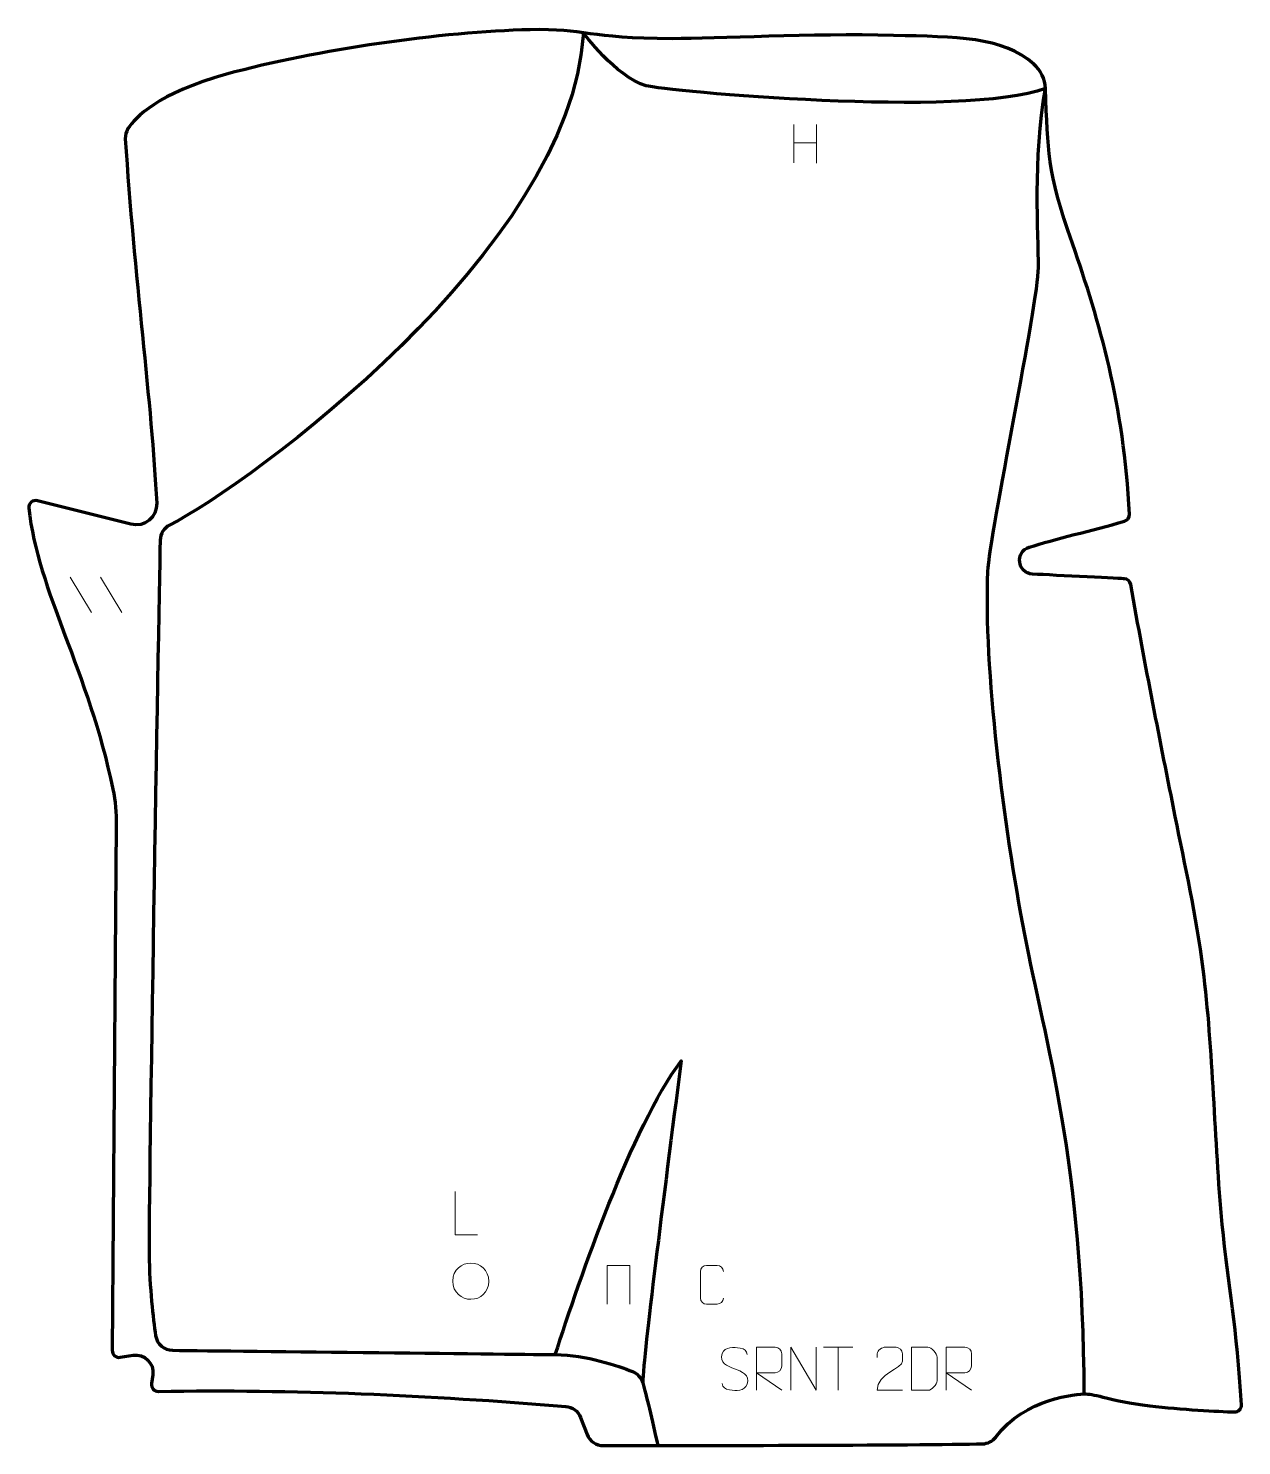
# Model space of a CAD drawing. Header units: millimetres. Extents: x -352 to 352, y -411 to 411.
import ezdxf

# ---------------------------------------------------------------- set-up
doc = ezdxf.new("R2010")
doc.units = ezdxf.units.MM
doc.header["$MEASUREMENT"] = 0
for name, color, linetype in [('layer 1', 7, 'Continuous'), ('layer 2', 7, 'Continuous'), ('layer 3', 7, 'Continuous')]:
    doc.layers.add(name, color=color, linetype=linetype)

msp = doc.modelspace()

# ---------------------------------------------------------------- linework, layer by layer
at = {"layer": 'layer 1', "color": 250, "lineweight": 9}
for points in [[(91.9431, 355.3777), (91.9431, 355.3777), (91.9431, 333.185), (91.9431, 333.185)], [(105.0588, 355.3777), (105.0588, 355.3777), (105.0588, 333.0274), (105.0588, 333.0274)], [(91.9606, 344.7353), (91.9606, 344.7353), (105.0588, 344.7353), (105.0588, 344.7353)], [(-327.5784, 93.0667), (-327.5784, 93.0667), (-315.2141, 72.5224), (-315.2141, 72.5224)], [(-309.8485, 93.0667), (-309.8485, 93.0667), (-297.4842, 72.5224), (-297.4842, 72.5224)], [(109.1819, -353.4337), (109.1819, -353.4337), (126.1691, -353.4337), (126.1691, -353.4337)], [(117.6757, -378.3637), (117.6757, -378.3637), (117.6757, -353.4102), (117.6757, -353.4102)]]:
    msp.add_open_spline(points, degree=3, dxfattribs=at)
for points, knots in [([(-91.3467, -288.1924), (-91.3467, -288.1924), (-104.2958, -288.1924), (-104.2958, -288.1924), (-104.2958, -288.1924), (-104.2958, -288.1924), (-104.2958, -263.2388), (-104.2958, -263.2388)], [0, 0, 0, 0, 0.33333333, 0.33333333, 0.33333333, 0.33333333, 1, 1, 1, 1]), ([(-105.751, -315.0638), (-105.6803, -308.4234), (-100.4063, -304.5774), (-95.251, -304.6744), (-95.251, -304.6744), (-90.0957, -304.5774), (-84.8217, -308.6408), (-84.751, -315.2812), (-84.751, -315.2812), (-85.1212, -321.6105), (-89.5631, -325.6412), (-95.251, -325.6706), (-95.251, -325.6706), (-100.4063, -325.7676), (-105.6803, -321.7042), (-105.751, -315.0638)], [0, 0, 0, 0, 0.2, 0.2, 0.2, 0.2, 0.4, 0.4, 0.4, 0.4, 0.6, 0.6, 0.6, 0.6, 1, 1, 1, 1]), ([(-16.1587, -328.4114), (-16.1587, -328.4114), (-16.1587, -306.0611), (-16.1587, -306.0611), (-16.1587, -306.0611), (-16.1587, -306.0611), (-3.0404, -306.0611), (-3.0404, -306.0611), (-3.0404, -306.0611), (-3.0404, -306.0611), (-3.0404, -328.4114), (-3.0404, -328.4114)], [0, 0, 0, 0, 0.25, 0.25, 0.25, 0.25, 0.5, 0.5, 0.5, 0.5, 1, 1, 1, 1]), ([(51.1742, -325.0114), (51.049, -327.0924), (49.5468, -328.4176), (47.6231, -328.4273), (47.6231, -328.4273), (45.5345, -328.427), (43.4459, -328.427), (41.3576, -328.4273), (41.3576, -328.4273), (39.6334, -328.5217), (37.867, -326.8338), (37.877, -325.027), (37.877, -325.027), (37.8774, -319.8588), (37.8774, -314.6911), (37.877, -309.5237), (37.877, -309.5237), (37.8808, -307.6086), (39.4453, -306.0687), (41.3732, -306.0808), (41.3732, -306.0808), (43.4562, -306.0808), (45.5397, -306.0808), (47.6231, -306.0808), (47.6231, -306.0808), (49.3666, -306.049), (51.1503, -307.3849), (51.1742, -309.5683)], [0, 0, 0, 0, 0.125, 0.125, 0.125, 0.125, 0.25, 0.25, 0.25, 0.25, 0.375, 0.375, 0.375, 0.375, 0.5, 0.5, 0.5, 0.5, 0.625, 0.625, 0.625, 0.625, 0.75, 0.75, 0.75, 0.75, 1, 1, 1, 1]), ([(57.6755, -365.887), (53.4272, -364.4166), (48.5191, -362.6208), (50.5242, -357.1005), (50.5242, -357.1005), (52.0277, -352.9606), (57.2413, -353.3491), (60.8449, -353.9502), (60.8449, -353.9502), (63.7055, -354.4274), (64.5702, -355.6406), (64.8808, -357.7247)], [0, 0, 0, 0, 0.25, 0.25, 0.25, 0.25, 0.5, 0.5, 0.5, 0.5, 1, 1, 1, 1]), ([(70.3435, -378.3637), (70.3435, -378.3637), (70.3435, -353.4102), (70.3435, -353.4102), (70.3435, -353.4102), (73.9383, -353.4102), (77.5338, -353.4102), (81.129, -353.4102), (81.129, -353.4102), (83.4543, -353.4479), (85.0116, -354.9379), (85.0075, -357.3043), (85.0075, -357.3043), (85.0071, -359.3398), (85.0071, -362.3992), (85.0075, -364.4352), (85.0075, -364.4352), (85.001, -366.3107), (83.1887, -368.2525), (81.1792, -368.2716), (81.1792, -368.2716), (81.1792, -368.2716), (70.3435, -368.2716), (70.3435, -368.2716), (70.3435, -368.2716), (70.3435, -368.2716), (84.9982, -378.3637), (84.9982, -378.3637)], [0, 0, 0, 0, 0.125, 0.125, 0.125, 0.125, 0.25, 0.25, 0.25, 0.25, 0.375, 0.375, 0.375, 0.375, 0.5, 0.5, 0.5, 0.5, 0.625, 0.625, 0.625, 0.625, 0.75, 0.75, 0.75, 0.75, 1, 1, 1, 1]), ([(90.3481, -378.3637), (90.3481, -378.3637), (90.3481, -353.4102), (90.3481, -353.4102), (90.3481, -353.4102), (90.3481, -353.4102), (105.0029, -378.3637), (105.0029, -378.3637), (105.0029, -378.3637), (105.0029, -378.3637), (105.0029, -353.4102), (105.0029, -353.4102)], [0, 0, 0, 0, 0.25, 0.25, 0.25, 0.25, 0.5, 0.5, 0.5, 0.5, 1, 1, 1, 1]), ([(155.0469, -378.3741), (150.1325, -378.3738), (145.2181, -378.3738), (140.304, -378.3741), (140.304, -378.3741), (140.304, -368.4418), (154.955, -365.8006), (155.0469, -361.4903), (155.0469, -361.4903), (155.0466, -360.0662), (155.0466, -358.6425), (155.0469, -357.2192), (155.0469, -357.2192), (155.03, -355.1421), (152.9072, -353.4173), (151.2362, -353.4), (151.2362, -353.4), (149.163, -353.4004), (147.0901, -353.4004), (145.0177, -353.4), (145.0177, -353.4), (143.1956, -353.3835), (140.3709, -355.1756), (140.304, -357.2692), (140.304, -357.2692), (140.304, -357.2692), (140.304, -359.324), (140.304, -359.324)], [0, 0, 0, 0, 0.125, 0.125, 0.125, 0.125, 0.25, 0.25, 0.25, 0.25, 0.375, 0.375, 0.375, 0.375, 0.5, 0.5, 0.5, 0.5, 0.625, 0.625, 0.625, 0.625, 0.75, 0.75, 0.75, 0.75, 1, 1, 1, 1]), ([(160.2831, -378.3356), (162.6149, -378.3352), (167.5651, -378.3592), (169.8966, -378.3595), (169.8966, -378.3595), (171.8216, -378.4649), (175.1402, -374.9233), (175.129, -372.906), (175.129, -372.906), (175.1286, -367.1359), (175.1286, -364.9662), (175.129, -359.1969), (175.129, -359.1969), (175.1247, -357.0588), (171.7502, -353.3987), (169.5978, -353.4122), (169.5978, -353.4122), (167.2721, -353.4122), (162.5478, -353.4122), (160.2217, -353.4122), (160.2217, -353.4122), (160.2221, -359.1591), (160.2834, -372.5883), (160.2831, -378.3356)], [0, 0, 0, 0, 0.14285714, 0.14285714, 0.14285714, 0.14285714, 0.28571429, 0.28571429, 0.28571429, 0.28571429, 0.42857143, 0.42857143, 0.42857143, 0.42857143, 0.57142857, 0.57142857, 0.57142857, 0.57142857, 0.71428571, 0.71428571, 0.71428571, 0.71428571, 1, 1, 1, 1]), ([(180.3435, -378.3637), (180.3435, -378.3637), (180.3435, -353.4102), (180.3435, -353.4102), (180.3435, -353.4102), (183.9383, -353.4102), (187.5338, -353.4102), (191.129, -353.4102), (191.129, -353.4102), (193.4543, -353.4479), (195.0116, -354.9379), (195.0075, -357.3043), (195.0075, -357.3043), (195.0071, -359.3398), (195.0071, -362.3992), (195.0075, -364.4352), (195.0075, -364.4352), (195.001, -366.3107), (193.1887, -368.2525), (191.1792, -368.2716), (191.1792, -368.2716), (191.1792, -368.2716), (180.3435, -368.2716), (180.3435, -368.2716), (180.3435, -368.2716), (180.3435, -368.2716), (194.9982, -378.3637), (194.9982, -378.3637)], [0, 0, 0, 0, 0.125, 0.125, 0.125, 0.125, 0.25, 0.25, 0.25, 0.25, 0.375, 0.375, 0.375, 0.375, 0.5, 0.5, 0.5, 0.5, 0.625, 0.625, 0.625, 0.625, 0.75, 0.75, 0.75, 0.75, 1, 1, 1, 1]), ([(57.6755, -365.8871), (61.6941, -367.5338), (66.7236, -369.4221), (64.8896, -374.7824), (64.8896, -374.7824), (63.4298, -379.0488), (58.519, -378.7921), (54.7929, -378.2374), (54.7929, -378.2374), (52.0429, -377.8276), (50.822, -376.6141), (50.444, -374.5019)], [0, 0, 0, 0, 0.25, 0.25, 0.25, 0.25, 0.5, 0.5, 0.5, 0.5, 1, 1, 1, 1])]:
    msp.add_open_spline(points, degree=3, knots=knots, dxfattribs=at)
at = {"layer": 'layer 2', "color": 230, "lineweight": 200}
msp.add_open_spline([(-303.113, -355.2803), (-303.113, -355.2803), (-300.7374, -50.7121), (-300.7374, -50.7121), (-300.7374, -50.7121), (-300.6827, -43.7278), (-301.3537, -36.7544), (-302.7567, -29.9126), (-302.7567, -29.9126), (-316.901, 39.052), (-346.3904, 84.9176), (-351.4436, 133.0267), (-351.4436, 133.0267), (-351.7342, 135.7925), (-349.1844, 138.005), (-346.4874, 137.3264), (-346.4874, 137.3264), (-346.4874, 137.3264), (-292.2658, 123.6812), (-292.2658, 123.6812), (-292.2658, 123.6812), (-284.4458, 121.7131), (-276.9595, 127.8631), (-277.3521, 135.9174), (-277.3521, 135.9174), (-280.1147, 192.5938), (-290.57, 269.1636), (-295.5177, 347.0556), (-295.5177, 347.0556), (-295.6518, 349.1666), (-295.1201, 351.2698), (-293.9775, 353.05), (-293.9775, 353.05), (-289.8821, 359.4278), (-276.685, 373.6836), (-236.9576, 384.5523), (-236.9576, 384.5523), (-184.2029, 398.9855), (-112.2874, 409.1882), (-60.7769, 410.4321), (-60.7769, 410.4321), (-28.9884, 411.2001), (-27.5008, 405.2039), (21.397, 405.2039), (21.397, 405.2039), (47.7337, 405.2039), (101.8836, 408.3013), (149.745, 407.1072), (149.745, 407.1072), (186.2561, 406.1966), (212.7966, 406.4859), (231.0871, 390.4797), (231.0871, 390.4797), (235.1627, 386.9128), (237.5729, 381.807), (237.8174, 376.3957), (237.8174, 376.3957), (239.4991, 339.1107), (238.4136, 329.9208), (253.5114, 286.3834), (253.5114, 286.3834), (269.2993, 240.8553), (283.2813, 193.5217), (286.5766, 129.4619), (286.5766, 129.4619), (286.6725, 127.5918), (285.4632, 125.9009), (283.6602, 125.3961), (283.6602, 125.3961), (265.0938, 120.1997), (242.8152, 114.9457), (228.4494, 110.4009), (228.4494, 110.4009), (219.9718, 107.7188), (221.5342, 95.2594), (230.4133, 94.7852), (230.4133, 94.7852), (243.7007, 94.0761), (283.5698, 92.0886), (283.5698, 92.0886), (283.5698, 92.0886), (285.4226, 91.9849), (286.96, 90.6186), (287.2846, 88.7915), (287.2846, 88.7915), (295.8395, 40.6289), (304.3245, -1.629), (313.0921, -45.7767), (313.0921, -45.7767), (318.667, -73.8486), (325.2745, -102.6843), (329.2839, -134.2879), (329.2839, -134.2879), (335.1477, -180.5057), (335.7743, -233.1818), (340.3343, -282.2705), (340.3343, -282.2705), (343.6006, -317.4346), (349.0835, -342.4575), (351.4595, -386.7428), (351.4595, -386.7428), (351.5854, -389.0891), (349.6751, -391.041), (347.3267, -390.9567), (347.3267, -390.9567), (338.1922, -390.6297), (316.3739, -389.6574), (298.3033, -387.3626), (298.3033, -387.3626), (274.7874, -384.3767), (266.9491, -380.5219), (261.3501, -380.5219), (261.3501, -380.5219), (256.031, -380.5219), (226.1203, -382.8799), (209.0614, -405.518), (209.0614, -405.518), (207.2291, -407.9497), (204.3589, -409.3752), (201.3151, -409.4525), (201.3151, -409.4525), (168.22, -410.2896), (15.8489, -410.4695), (-18.4481, -410.4999), (-18.4481, -410.4999), (-22.5862, -410.5038), (-26.2989, -407.9581), (-27.7872, -404.0973), (-27.7872, -404.0973), (-27.7872, -404.0973), (-31.6431, -394.0957), (-31.6431, -394.0957), (-31.6431, -394.0957), (-33.0242, -390.514), (-36.334, -388.0346), (-40.1606, -387.7249), (-40.1606, -387.7249), (-119.5924, -381.2927), (-198.3518, -377.6386), (-276.292, -379.0586), (-276.292, -379.0586), (-278.76, -379.1037), (-280.6806, -376.9306), (-280.3257, -374.4876), (-280.3257, -374.4876), (-280.3257, -374.4876), (-279.5894, -369.4143), (-279.5894, -369.4143), (-279.5894, -369.4143), (-278.6228, -362.7542), (-284.3784, -357.0597), (-291.0279, -358.0976), (-291.0279, -358.0976), (-291.0279, -358.0976), (-298.4962, -359.2635), (-298.4962, -359.2635), (-298.4962, -359.2635), (-300.9342, -359.6441), (-303.1324, -357.7476), (-303.113, -355.2803)], degree=3, knots=[0, 0, 0, 0, 0.02439024, 0.02439024, 0.02439024, 0.02439024, 0.04878049, 0.04878049, 0.04878049, 0.04878049, 0.07317073, 0.07317073, 0.07317073, 0.07317073, 0.09756098, 0.09756098, 0.09756098, 0.09756098, 0.12195122, 0.12195122, 0.12195122, 0.12195122, 0.14634146, 0.14634146, 0.14634146, 0.14634146, 0.17073171, 0.17073171, 0.17073171, 0.17073171, 0.19512195, 0.19512195, 0.19512195, 0.19512195, 0.2195122, 0.2195122, 0.2195122, 0.2195122, 0.24390244, 0.24390244, 0.24390244, 0.24390244, 0.26829268, 0.26829268, 0.26829268, 0.26829268, 0.29268293, 0.29268293, 0.29268293, 0.29268293, 0.31707317, 0.31707317, 0.31707317, 0.31707317, 0.34146341, 0.34146341, 0.34146341, 0.34146341, 0.36585366, 0.36585366, 0.36585366, 0.36585366, 0.3902439, 0.3902439, 0.3902439, 0.3902439, 0.41463415, 0.41463415, 0.41463415, 0.41463415, 0.43902439, 0.43902439, 0.43902439, 0.43902439, 0.46341463, 0.46341463, 0.46341463, 0.46341463, 0.48780488, 0.48780488, 0.48780488, 0.48780488, 0.51219512, 0.51219512, 0.51219512, 0.51219512, 0.53658537, 0.53658537, 0.53658537, 0.53658537, 0.56097561, 0.56097561, 0.56097561, 0.56097561, 0.58536585, 0.58536585, 0.58536585, 0.58536585, 0.6097561, 0.6097561, 0.6097561, 0.6097561, 0.63414634, 0.63414634, 0.63414634, 0.63414634, 0.65853659, 0.65853659, 0.65853659, 0.65853659, 0.68292683, 0.68292683, 0.68292683, 0.68292683, 0.70731707, 0.70731707, 0.70731707, 0.70731707, 0.73170732, 0.73170732, 0.73170732, 0.73170732, 0.75609756, 0.75609756, 0.75609756, 0.75609756, 0.7804878, 0.7804878, 0.7804878, 0.7804878, 0.80487805, 0.80487805, 0.80487805, 0.80487805, 0.82926829, 0.82926829, 0.82926829, 0.82926829, 0.85365854, 0.85365854, 0.85365854, 0.85365854, 0.87804878, 0.87804878, 0.87804878, 0.87804878, 0.90243902, 0.90243902, 0.90243902, 0.90243902, 0.92682927, 0.92682927, 0.92682927, 0.92682927, 0.95121951, 0.95121951, 0.95121951, 0.95121951, 1, 1, 1, 1], dxfattribs=at)
at = {"layer": 'layer 3', "color": 142, "lineweight": 200}
for points, knots in [([(260.3145, -380.5218), (259.9674, -246.142), (237.7914, -176.2356), (225.8382, -114.0804), (225.8382, -114.0804), (213.8858, -51.9255), (201.9326, 41.3074), (204.5262, 96.291), (204.5262, 96.291), (205.5401, 117.7822), (233.8068, 252.4756), (233.8068, 272.3973), (233.8068, 272.3973), (233.8068, 292.3187), (230.6194, 335.3491), (237.8175, 376.398), (237.8175, 376.398), (190.9757, 358.6575), (16.1672, 374.9932), (6.4055, 377.8983), (6.4055, 377.8983), (-11.4271, 383.2052), (-29.9585, 408.6263), (-29.9585, 408.6263), (-29.9585, 408.6263), (-37.5831, 282.1033), (-224.2586, 146.384), (-269.8463, 123.2513), (-269.8463, 123.2513), (-273.143, 121.5784), (-275.2569, 118.2377), (-275.3355, 114.5412), (-275.3355, 114.5412), (-276.4619, 61.6891), (-282.1388, -270.3472), (-281.7621, -299.3508), (-281.7621, -299.3508), (-281.5038, -319.2446), (-279.4023, -336.7932), (-277.957, -346.6728), (-277.957, -346.6728), (-277.2444, -351.5432), (-273.0986, -355.1705), (-268.1763, -355.2262), (-268.1763, -355.2262), (-228.6807, -355.6725), (-62.7735, -357.5461), (-46.2896, -357.7249), (-46.2896, -357.7249), (-28.0507, -357.9225), (-9.8099, -364.2344), (-1.514, -367.5233), (-1.514, -367.5233), (1.4052, -368.6812), (3.6045, -371.1478), (4.4335, -374.1771), (4.4335, -374.1771), (6.348, -381.1727), (10.0056, -395.1547), (13.0765, -410.5001)], [0, 0, 0, 0, 0.0625, 0.0625, 0.0625, 0.0625, 0.125, 0.125, 0.125, 0.125, 0.1875, 0.1875, 0.1875, 0.1875, 0.25, 0.25, 0.25, 0.25, 0.3125, 0.3125, 0.3125, 0.3125, 0.375, 0.375, 0.375, 0.375, 0.4375, 0.4375, 0.4375, 0.4375, 0.5, 0.5, 0.5, 0.5, 0.5625, 0.5625, 0.5625, 0.5625, 0.625, 0.625, 0.625, 0.625, 0.6875, 0.6875, 0.6875, 0.6875, 0.75, 0.75, 0.75, 0.75, 0.8125, 0.8125, 0.8125, 0.8125, 0.875, 0.875, 0.875, 0.875, 1, 1, 1, 1]), ([(-46.2897, -357.7249), (-31.5478, -312.1005), (-2.4624, -227.2345), (26.6231, -187.3918), (26.6231, -187.3918), (16.2638, -269.4684), (4.9544, -355.7702), (4.4334, -374.177)], [0, 0, 0, 0, 0.33333333, 0.33333333, 0.33333333, 0.33333333, 1, 1, 1, 1])]:
    msp.add_open_spline(points, degree=3, knots=knots, dxfattribs=at)

doc.saveas('drawing.dxf')
